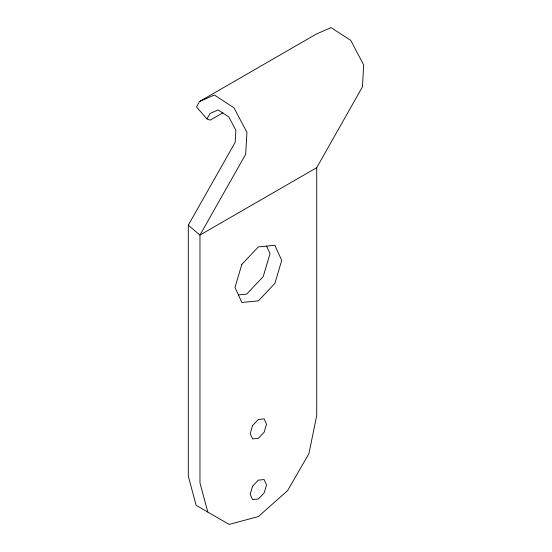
<?xml version="1.0" encoding="UTF-8"?>
<svg xmlns="http://www.w3.org/2000/svg" width="552" height="552" viewBox="0 0 552 552"><rect width="100%" height="100%" fill="white"/><g stroke="black" fill="none" stroke-linecap="round" stroke-linejoin="round"><path stroke-width="0.83" d="M206.959 118.935L210.05 113.464L218.109 109.951L228.811 116.927L235.89 130.32L235.193 142.278L188.294 225.188L188.294 476.128L196.119 505.321L229.163 524.4L258.35 516.575L287.544 490.693L308.913 453.682L316.731 415.456L316.731 167.656L362.429 86.864L363.706 64.95L350.734 40.399L331.117 27.6L316.337 34.051L199.576 101.465L196.484 106.936L206.959 118.935L210.215 120.129L222.884 112.808M316.731 167.656L199.969 235.069L199.969 482.869L207.793 512.063M199.576 101.465L214.348 95.013L233.972 107.812L246.944 132.356L245.668 154.277L199.969 235.069L188.294 225.188M238.423 294.934L246.675 294.112L263.187 276.683L270.031 253.665L266.609 246.109M241.838 264.353L235 287.371L241.838 302.489L258.35 300.854L274.868 283.424L281.706 260.406L274.868 245.288L258.35 246.923L241.838 264.353M252.575 425.564L250.18 433.624L252.575 438.916L258.35 438.343L264.132 432.244L266.526 424.184L264.132 418.892L258.35 419.465L252.575 425.564M252.575 486.236L250.18 494.295L252.575 499.588L258.35 499.015L264.132 492.915L266.526 484.856L264.132 479.564L258.35 480.136L252.575 486.236"/></g></svg>
